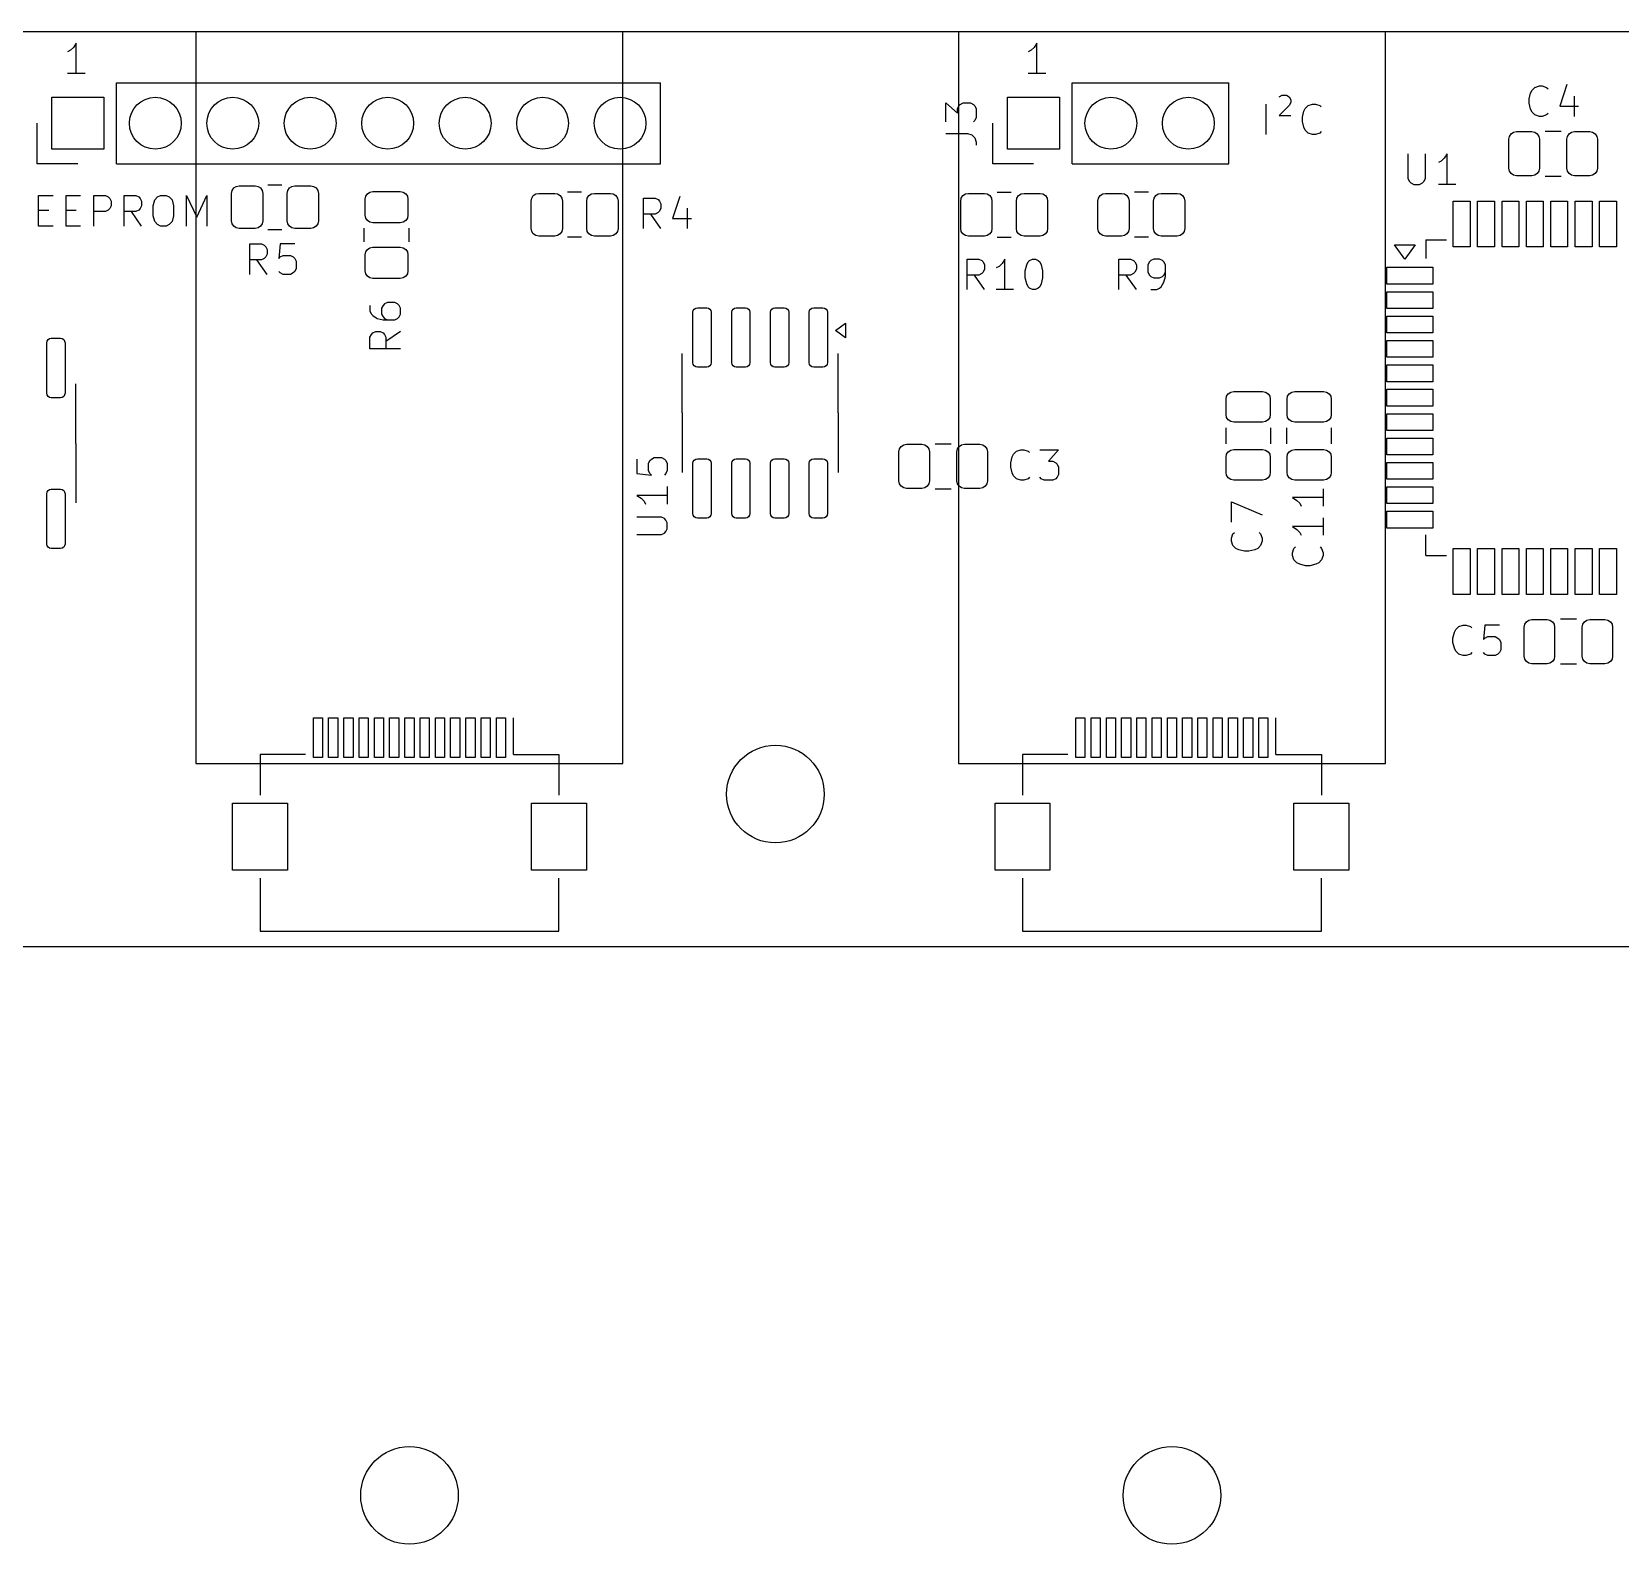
# Model space of a CAD drawing. Header units: millimetres. Extents: x 0 to 485, y -84 to 360.
# Drawn here: x 166.6 to 218.7, y 182.4 to 232 of the extents above; entities that cross this region are included whole.
import ezdxf

# ---------------------------------------------------------------- set-up
doc = ezdxf.new("R2010")
doc.units = ezdxf.units.MM
doc.layers.get('0').update_dxf_attribs({"lineweight": 25})
doc.layers.add('Import', color=16, linetype='Continuous', lineweight=25, true_color=0x800000)
doc.layers.add('Mounting Holes', color=9, linetype='Continuous', lineweight=25, true_color=0xc0c0c0)

msp = doc.modelspace()

# ---------------------------------------------------------------- linework, layer by layer
for p, q in [((186, 232), (172, 232)), ((172, 232), (172, 208)), ((186, 208), (186, 232)), ((211, 232), (197, 232)), ((197, 232), (197, 208)), ((211, 208), (211, 232)), ((172, 208), (186, 208)), ((197, 208), (211, 208))]:
    msp.add_line(p, q)
at = {"layer": 'Import', "flags": 128}
for points in [[(267, 232), (17, 232)], [(167.8844, 231.3921), (167.7892, 231.3445)], [(167.9796, 231.4873), (167.8844, 231.3921)], [(168.0749, 231.6302), (167.9796, 231.4873)], [(168.0749, 230.6302), (168.0749, 231.6302)], [(199.3844, 231.3921), (199.2892, 231.3445)], [(199.4796, 231.4873), (199.3844, 231.3921)], [(199.5749, 231.6302), (199.4796, 231.4873)], [(199.5749, 230.6302), (199.5749, 231.6302)], [(168.3606, 230.6302), (167.7892, 230.6302)], [(169.395, 230.33), (187.235, 230.33)], [(169.395, 227.67), (169.395, 230.33)], [(187.235, 227.67), (187.235, 230.33)], [(199.8606, 230.6302), (199.2892, 230.6302)], [(200.73, 230.33), (205.87, 230.33)], [(200.73, 227.67), (200.73, 230.33)], [(205.87, 227.67), (205.87, 230.33)], [(215.9048, 230.1776), (216.0476, 230.2252)], [(216.0476, 230.2252), (216.1429, 230.2252)], [(216.1429, 230.2252), (216.2857, 230.1776)], [(216.9524, 230.2728), (216.7143, 229.5585)], [(168.975, 228.15), (167.275, 228.15), (167.275, 229.85), (168.975, 229.85), (168.975, 228.15)], [(200.31, 228.15), (198.61, 228.15), (198.61, 229.85), (200.31, 229.85), (200.31, 228.15)], [(207.5153, 229.8683), (207.6106, 229.9159)], [(207.6106, 229.9159), (207.7534, 229.9159)], [(207.7534, 229.9159), (207.8487, 229.8683)], [(207.8487, 229.8683), (207.8963, 229.773)], [(207.8963, 229.773), (207.8963, 229.6778)], [(215.7143, 229.7966), (215.7619, 229.9871)], [(215.7143, 229.6538), (215.7143, 229.7966)], [(215.7619, 229.9871), (215.8095, 230.0823)], [(215.8095, 230.0823), (215.9048, 230.1776)], [(216.2857, 230.1776), (216.3333, 230.1299)], [(217.1905, 229.8918), (217.1905, 229.2252)], [(196.5848, 229.0476), (196.5848, 229.6667)], [(196.5848, 229.6667), (196.9658, 229.3333)], [(196.9658, 229.4762), (197.0134, 229.5714)], [(196.9658, 229.3333), (196.9658, 229.4762)], [(197.0134, 229.5714), (197.061, 229.619)], [(197.061, 229.619), (197.1562, 229.6667)], [(197.1562, 229.6667), (197.3943, 229.6667)], [(197.3943, 229.6667), (197.4896, 229.619)], [(197.4896, 229.619), (197.5372, 229.5714)], [(197.5372, 229.5714), (197.5848, 229.4762)], [(197.5848, 229.1905), (197.5372, 229.0952)], [(197.5848, 229.4762), (197.5848, 229.1905)], [(207.0868, 228.6302), (207.0868, 229.6302)], [(207.8487, 229.5826), (207.5153, 229.2492)], [(207.5153, 229.2492), (207.8963, 229.2492)], [(207.8963, 229.6778), (207.8487, 229.5826)], [(208.2773, 229.2016), (208.3249, 229.3921)], [(208.2773, 229.0588), (208.2773, 229.2016)], [(208.3249, 229.3921), (208.3725, 229.4873)], [(208.3725, 229.4873), (208.4677, 229.5826)], [(208.4677, 229.5826), (208.6106, 229.6302)], [(208.6106, 229.6302), (208.7058, 229.6302)], [(208.7058, 229.6302), (208.8487, 229.5826)], [(208.8487, 229.5826), (208.8963, 229.5349)], [(215.7619, 229.4633), (215.7143, 229.6538)], [(215.8095, 229.368), (215.7619, 229.4633)], [(215.9048, 229.2728), (215.8095, 229.368)], [(216.0476, 229.2252), (215.9048, 229.2728)], [(216.1429, 229.2252), (216.0476, 229.2252)], [(216.2857, 229.2728), (216.1429, 229.2252)], [(216.3333, 229.3204), (216.2857, 229.2728)], [(216.7143, 229.5585), (217.3333, 229.5585)], [(166.795, 227.67), (166.795, 229)], [(196.5848, 228.6667), (197.2991, 228.6667)], [(197.2991, 228.6667), (197.442, 228.619)], [(197.5372, 229.0952), (197.4896, 229.0476)], [(198.13, 227.67), (198.13, 229)], [(208.3249, 228.8683), (208.2773, 229.0588)], [(208.3725, 228.773), (208.3249, 228.8683)], [(208.4677, 228.6778), (208.3725, 228.773)], [(208.6106, 228.6302), (208.4677, 228.6778)], [(208.8487, 228.6778), (208.7058, 228.6302)], [(208.8963, 228.7254), (208.8487, 228.6778)], [(215.05, 228.475), (215.069, 228.5707), (215.1232, 228.6518), (215.2043, 228.706), (215.3, 228.725), (215.8, 228.725), (215.8957, 228.706), (215.9768, 228.6518), (216.031, 228.5707), (216.05, 228.475), (216.05, 227.525), (216.031, 227.4293), (215.9768, 227.3482), (215.8957, 227.294), (215.8, 227.275), (215.3, 227.275), (215.2043, 227.294), (215.1232, 227.3482), (215.069, 227.4293), (215.05, 227.525), (215.05, 228.475)], [(216.2387, 228.735), (216.7613, 228.735)], [(216.95, 228.475), (216.969, 228.5707), (217.0232, 228.6518), (217.1043, 228.706), (217.2, 228.725), (217.7, 228.725), (217.7957, 228.706), (217.8768, 228.6518), (217.931, 228.5707), (217.95, 228.475), (217.95, 227.525), (217.931, 227.4293), (217.8768, 227.3482), (217.7957, 227.294), (217.7, 227.275), (217.2, 227.275), (217.1043, 227.294), (217.0232, 227.3482), (216.969, 227.4293), (216.95, 227.525), (216.95, 228.475)], [(197.442, 228.619), (197.5372, 228.5238)], [(197.5372, 228.5238), (197.5848, 228.381)], [(197.5848, 228.381), (197.5848, 228.2857)], [(208.7058, 228.6302), (208.6106, 228.6302)], [(168.125, 227.67), (166.795, 227.67)], [(169.395, 227.67), (187.235, 227.67)], [(199.46, 227.67), (198.13, 227.67)], [(200.73, 227.67), (205.87, 227.67)], [(211.7381, 227.9952), (211.7381, 227.1857)], [(212.3095, 227.1857), (212.3095, 227.9952)], [(212.8333, 227.7571), (212.7381, 227.7095)], [(212.9286, 227.8523), (212.8333, 227.7571)], [(213.0238, 227.9952), (212.9286, 227.8523)], [(213.0238, 226.9952), (213.0238, 227.9952)], [(211.7381, 227.1857), (211.7857, 227.0904)], [(212.2619, 227.0904), (212.3095, 227.1857)], [(216.2387, 227.265), (216.7613, 227.265)], [(166.8368, 225.6302), (166.8368, 226.6302)], [(166.8368, 226.6302), (167.313, 226.6302)], [(167.7415, 225.6302), (167.7415, 226.6302)], [(167.7415, 226.6302), (168.2177, 226.6302)], [(168.6463, 225.6302), (168.6463, 226.6302)], [(168.6463, 226.6302), (169.0273, 226.6302)], [(169.0273, 226.6302), (169.1225, 226.5826)], [(169.1225, 226.5826), (169.1701, 226.5349)], [(169.6463, 225.6302), (169.6463, 226.6302)], [(169.6463, 226.6302), (170.0273, 226.6302)], [(170.0273, 226.6302), (170.1225, 226.5826)], [(170.1225, 226.5826), (170.1701, 226.5349)], [(170.6463, 226.4873), (170.7415, 226.5826)], [(170.7415, 226.5826), (170.8368, 226.6302)], [(170.8368, 226.6302), (171.0273, 226.6302)], [(171.0273, 226.6302), (171.1225, 226.5826)], [(171.1225, 226.5826), (171.2177, 226.4873)], [(171.6939, 225.6302), (171.6939, 226.6302)], [(171.6939, 226.6302), (172.0273, 225.9159)], [(172.0273, 225.9159), (172.3606, 226.6302)], [(172.3606, 226.6302), (172.3606, 225.6302)], [(173.1625, 226.7), (173.1815, 226.7957), (173.2357, 226.8768), (173.3168, 226.931), (173.4125, 226.95), (173.9375, 226.95), (174.0332, 226.931), (174.1143, 226.8768), (174.1685, 226.7957), (174.1875, 226.7), (174.1875, 225.8), (174.1685, 225.7043), (174.1143, 225.6232), (174.0332, 225.569), (173.9375, 225.55), (173.4125, 225.55), (173.3168, 225.569), (173.2357, 225.6232), (173.1815, 225.7043), (173.1625, 225.8), (173.1625, 226.7)], [(174.3604, 226.985), (174.8146, 226.985)], [(174.9875, 226.7), (175.0065, 226.7957), (175.0607, 226.8768), (175.1418, 226.931), (175.2375, 226.95), (175.7625, 226.95), (175.8582, 226.931), (175.9393, 226.8768), (175.9935, 226.7957), (176.0125, 226.7), (176.0125, 225.8), (175.9935, 225.7043), (175.9393, 225.6232), (175.8582, 225.569), (175.7625, 225.55), (175.2375, 225.55), (175.1418, 225.569), (175.0607, 225.6232), (175.0065, 225.7043), (174.9875, 225.8), (174.9875, 226.7)], [(177.8, 225.7375), (177.7043, 225.7565), (177.6232, 225.8107), (177.569, 225.8918), (177.55, 225.9875), (177.55, 226.5125), (177.569, 226.6082), (177.6232, 226.6893), (177.7043, 226.7435), (177.8, 226.7625), (178.7, 226.7625), (178.7957, 226.7435), (178.8768, 226.6893), (178.931, 226.6082), (178.95, 226.5125), (178.95, 225.9875), (178.931, 225.8918), (178.8768, 225.8107), (178.7957, 225.7565), (178.7, 225.7375), (177.8, 225.7375)], [(184.0125, 225.55), (183.9935, 225.4543), (183.9393, 225.3732), (183.8582, 225.319), (183.7625, 225.3), (183.2375, 225.3), (183.1418, 225.319), (183.0607, 225.3732), (183.0065, 225.4543), (182.9875, 225.55), (182.9875, 226.45), (183.0065, 226.5457), (183.0607, 226.6268), (183.1418, 226.681), (183.2375, 226.7), (183.7625, 226.7), (183.8582, 226.681), (183.9393, 226.6268), (183.9935, 226.5457), (184.0125, 226.45), (184.0125, 225.55)], [(184.6396, 226.735), (184.1854, 226.735)], [(185.8375, 225.55), (185.8185, 225.4543), (185.7643, 225.3732), (185.6832, 225.319), (185.5875, 225.3), (185.0625, 225.3), (184.9668, 225.319), (184.8857, 225.3732), (184.8315, 225.4543), (184.8125, 225.55), (184.8125, 226.45), (184.8315, 226.5457), (184.8857, 226.6268), (184.9668, 226.681), (185.0625, 226.7), (185.5875, 226.7), (185.6832, 226.681), (185.7643, 226.6268), (185.8185, 226.5457), (185.8375, 226.45), (185.8375, 225.55)], [(187.8649, 226.5928), (187.6268, 225.8785)], [(197.075, 226.45), (197.094, 226.5457), (197.1482, 226.6268), (197.2293, 226.681), (197.325, 226.7), (197.85, 226.7), (197.9457, 226.681), (198.0268, 226.6268), (198.081, 226.5457), (198.1, 226.45), (198.1, 225.55), (198.081, 225.4543), (198.0268, 225.3732), (197.9457, 225.319), (197.85, 225.3), (197.325, 225.3), (197.2293, 225.319), (197.1482, 225.3732), (197.094, 225.4543), (197.075, 225.55), (197.075, 226.45)], [(198.2729, 226.735), (198.7271, 226.735)], [(198.9, 226.45), (198.919, 226.5457), (198.9732, 226.6268), (199.0543, 226.681), (199.15, 226.7), (199.675, 226.7), (199.7707, 226.681), (199.8518, 226.6268), (199.906, 226.5457), (199.925, 226.45), (199.925, 225.55), (199.906, 225.4543), (199.8518, 225.3732), (199.7707, 225.319), (199.675, 225.3), (199.15, 225.3), (199.0543, 225.319), (198.9732, 225.3732), (198.919, 225.4543), (198.9, 225.55), (198.9, 226.45)], [(202.6, 225.55), (202.581, 225.4543), (202.5268, 225.3732), (202.4457, 225.319), (202.35, 225.3), (201.825, 225.3), (201.7293, 225.319), (201.6482, 225.3732), (201.594, 225.4543), (201.575, 225.55), (201.575, 226.45), (201.594, 226.5457), (201.6482, 226.6268), (201.7293, 226.681), (201.825, 226.7), (202.35, 226.7), (202.4457, 226.681), (202.5268, 226.6268), (202.581, 226.5457), (202.6, 226.45), (202.6, 225.55)], [(203.2271, 226.735), (202.7729, 226.735)], [(204.425, 225.55), (204.406, 225.4543), (204.3518, 225.3732), (204.2707, 225.319), (204.175, 225.3), (203.65, 225.3), (203.5543, 225.319), (203.4732, 225.3732), (203.419, 225.4543), (203.4, 225.55), (203.4, 226.45), (203.419, 226.5457), (203.4732, 226.6268), (203.5543, 226.681), (203.65, 226.7), (204.175, 226.7), (204.2707, 226.681), (204.3518, 226.6268), (204.406, 226.5457), (204.425, 226.45), (204.425, 225.55)], [(211.7857, 227.0904), (211.8333, 227.0428)], [(211.8333, 227.0428), (211.9286, 226.9952)], [(211.9286, 226.9952), (212.119, 226.9952)], [(212.119, 226.9952), (212.2143, 227.0428)], [(212.2143, 227.0428), (212.2619, 227.0904)], [(213.3095, 226.9952), (212.7381, 226.9952)], [(166.8368, 226.154), (167.1701, 226.154)], [(167.7415, 226.154), (168.0749, 226.154)], [(169.0273, 226.1064), (168.6463, 226.1064)], [(169.1225, 226.154), (169.0273, 226.1064)], [(169.1701, 226.2016), (169.1225, 226.154)], [(169.1701, 226.5349), (169.2177, 226.4397)], [(169.2177, 226.2968), (169.1701, 226.2016)], [(169.2177, 226.4397), (169.2177, 226.2968)], [(170.0273, 226.1064), (169.6463, 226.1064)], [(170.2177, 225.6302), (169.8844, 226.1064)], [(170.1225, 226.154), (170.0273, 226.1064)], [(170.1701, 226.2016), (170.1225, 226.154)], [(170.1701, 226.5349), (170.2177, 226.4397)], [(170.2177, 226.2968), (170.1701, 226.2016)], [(170.2177, 226.4397), (170.2177, 226.2968)], [(170.5987, 226.2968), (170.6463, 226.4873)], [(170.5987, 225.9635), (170.5987, 226.2968)], [(171.2177, 226.4873), (171.2653, 226.2968)], [(171.2653, 226.2968), (171.2653, 225.9635)], [(186.6744, 225.5452), (186.6744, 226.5452)], [(186.6744, 226.5452), (187.0554, 226.5452)], [(187.0554, 226.5452), (187.1506, 226.4976)], [(187.1506, 226.069), (187.0554, 226.0214)], [(187.1506, 226.4976), (187.1982, 226.4499)], [(187.1982, 226.1166), (187.1506, 226.069)], [(187.1982, 226.4499), (187.2458, 226.3547)], [(187.2458, 226.2118), (187.1982, 226.1166)], [(187.2458, 226.3547), (187.2458, 226.2118)], [(188.103, 226.2118), (188.103, 225.5452)], [(213.775, 224.95), (213.225, 224.95), (213.225, 226.45), (213.775, 226.45), (213.775, 224.95)], [(214.575, 224.95), (214.025, 224.95), (214.025, 226.45), (214.575, 226.45), (214.575, 224.95)], [(215.375, 224.95), (214.825, 224.95), (214.825, 226.45), (215.375, 226.45), (215.375, 224.95)], [(216.175, 224.95), (215.625, 224.95), (215.625, 226.45), (216.175, 226.45), (216.175, 224.95)], [(216.975, 224.95), (216.425, 224.95), (216.425, 226.45), (216.975, 226.45), (216.975, 224.95)], [(217.775, 224.95), (217.225, 224.95), (217.225, 226.45), (217.775, 226.45), (217.775, 224.95)], [(218.575, 224.95), (218.025, 224.95), (218.025, 226.45), (218.575, 226.45), (218.575, 224.95)], [(167.313, 225.6302), (166.8368, 225.6302)], [(168.2177, 225.6302), (167.7415, 225.6302)], [(170.6463, 225.773), (170.5987, 225.9635)], [(170.7415, 225.6778), (170.6463, 225.773)], [(170.8368, 225.6302), (170.7415, 225.6778)], [(171.0273, 225.6302), (170.8368, 225.6302)], [(171.1225, 225.6778), (171.0273, 225.6302)], [(171.2177, 225.773), (171.1225, 225.6778)], [(171.2653, 225.9635), (171.2177, 225.773)], [(177.515, 225.1104), (177.515, 225.5646)], [(178.985, 225.1104), (178.985, 225.5646)], [(187.0554, 226.0214), (186.6744, 226.0214)], [(187.2458, 225.5452), (186.9125, 226.0214)], [(187.6268, 225.8785), (188.2458, 225.8785)], [(173.7619, 224.0452), (173.7619, 225.0452)], [(173.7619, 225.0452), (174.1429, 225.0452)], [(174.1429, 225.0452), (174.2381, 224.9976)], [(174.3604, 225.515), (174.8146, 225.515)], [(174.7619, 225.0452), (174.7143, 224.569)], [(175.2381, 225.0452), (174.7619, 225.0452)], [(184.6396, 225.265), (184.1854, 225.265)], [(198.2729, 225.265), (198.7271, 225.265)], [(203.2271, 225.265), (202.7729, 225.265)], [(211.64, 224.54), (211.3, 225.01), (211.98, 225.01), (211.64, 224.54)], [(212.325, 225.175), (212.325, 224.56)], [(212.325, 225.175), (213, 225.175)], [(174.1429, 224.5214), (173.7619, 224.5214)], [(174.3333, 224.0452), (174, 224.5214)], [(174.2381, 224.569), (174.1429, 224.5214)], [(174.2381, 224.9976), (174.2857, 224.9499)], [(174.2857, 224.6166), (174.2381, 224.569)], [(174.2857, 224.9499), (174.3333, 224.8547)], [(174.3333, 224.7118), (174.2857, 224.6166)], [(174.3333, 224.8547), (174.3333, 224.7118)], [(174.7143, 224.569), (174.7619, 224.6166)], [(174.7619, 224.6166), (174.8571, 224.6642)], [(174.8571, 224.6642), (175.0952, 224.6642)], [(175.0952, 224.6642), (175.1905, 224.6166)], [(175.1905, 224.6166), (175.2381, 224.569)], [(175.2381, 224.569), (175.2857, 224.4738)], [(177.8, 223.9125), (177.7043, 223.9315), (177.6232, 223.9857), (177.569, 224.0668), (177.55, 224.1625), (177.55, 224.6875), (177.569, 224.7832), (177.6232, 224.8643), (177.7043, 224.9185), (177.8, 224.9375), (178.7, 224.9375), (178.7957, 224.9185), (178.8768, 224.8643), (178.931, 224.7832), (178.95, 224.6875), (178.95, 224.1625), (178.931, 224.0668), (178.8768, 223.9857), (178.7957, 223.9315), (178.7, 223.9125), (177.8, 223.9125)], [(197.2857, 223.5452), (197.2857, 224.5452)], [(197.2857, 224.5452), (197.6667, 224.5452)], [(197.6667, 224.5452), (197.7619, 224.4976)], [(197.7619, 224.4976), (197.8095, 224.4499)], [(198.5238, 224.5452), (198.4286, 224.4023)], [(198.5238, 223.5452), (198.5238, 224.5452)], [(199.2857, 224.4499), (199.3333, 224.4976)], [(199.3333, 224.4976), (199.4286, 224.5452)], [(199.4286, 224.5452), (199.5238, 224.5452)], [(199.5238, 224.5452), (199.619, 224.4976)], [(199.619, 224.4976), (199.6667, 224.4499)], [(202.2619, 223.5452), (202.2619, 224.5452)], [(202.2619, 224.5452), (202.6429, 224.5452)], [(202.6429, 224.5452), (202.7381, 224.4976)], [(202.7381, 224.4976), (202.7857, 224.4499)], [(203.3095, 224.4976), (203.2619, 224.4499)], [(203.4048, 224.5452), (203.3095, 224.4976)], [(203.5952, 224.5452), (203.4048, 224.5452)], [(203.6905, 224.4976), (203.5952, 224.5452)], [(203.7381, 224.4499), (203.6905, 224.4976)], [(174.7619, 224.0928), (174.7143, 224.1404)], [(174.8571, 224.0452), (174.7619, 224.0928)], [(175.0952, 224.0452), (174.8571, 224.0452)], [(175.1905, 224.0928), (175.0952, 224.0452)], [(175.2381, 224.1404), (175.1905, 224.0928)], [(175.2857, 224.2357), (175.2381, 224.1404)], [(175.2857, 224.4738), (175.2857, 224.2357)], [(197.6667, 224.0214), (197.2857, 224.0214)], [(197.8571, 223.5452), (197.5238, 224.0214)], [(197.7619, 224.069), (197.6667, 224.0214)], [(197.8095, 224.1166), (197.7619, 224.069)], [(197.8095, 224.4499), (197.8571, 224.3547)], [(197.8571, 224.2118), (197.8095, 224.1166)], [(197.8571, 224.3547), (197.8571, 224.2118)], [(198.3333, 224.3071), (198.2381, 224.2595)], [(198.4286, 224.4023), (198.3333, 224.3071)], [(199.1905, 224.1642), (199.2381, 224.3547)], [(199.1905, 223.9261), (199.1905, 224.1642)], [(199.2381, 224.3547), (199.2857, 224.4499)], [(199.6667, 224.4499), (199.7143, 224.3547)], [(199.7143, 224.3547), (199.7619, 224.1642)], [(199.7619, 224.1642), (199.7619, 223.9261)], [(202.6429, 224.0214), (202.2619, 224.0214)], [(202.8333, 223.5452), (202.5, 224.0214)], [(202.7381, 224.069), (202.6429, 224.0214)], [(202.7857, 224.1166), (202.7381, 224.069)], [(202.7857, 224.4499), (202.8333, 224.3547)], [(202.8333, 224.2118), (202.7857, 224.1166)], [(202.8333, 224.3547), (202.8333, 224.2118)], [(203.2619, 224.4499), (203.2143, 224.3547)], [(203.2143, 224.3547), (203.2143, 224.1166)], [(203.2143, 224.1166), (203.2619, 224.0214)], [(203.2619, 224.0214), (203.3095, 223.9738)], [(203.3095, 223.9738), (203.4048, 223.9261)], [(203.5952, 223.9261), (203.6905, 223.9738)], [(203.6905, 223.9738), (203.7381, 224.0214)], [(203.7857, 224.3547), (203.7381, 224.4499)], [(203.7381, 224.0214), (203.7857, 224.1166)], [(203.7381, 223.7833), (203.7857, 223.9738)], [(203.7857, 223.9738), (203.7857, 224.3547)], [(211.05, 223.725), (211.05, 224.275), (212.55, 224.275), (212.55, 223.725), (211.05, 223.725)], [(198.8095, 223.5452), (198.2381, 223.5452)], [(199.2381, 223.7357), (199.1905, 223.9261)], [(199.2857, 223.6404), (199.2381, 223.7357)], [(199.3333, 223.5928), (199.2857, 223.6404)], [(199.4286, 223.5452), (199.3333, 223.5928)], [(199.5238, 223.5452), (199.4286, 223.5452)], [(199.619, 223.5928), (199.5238, 223.5452)], [(199.6667, 223.6404), (199.619, 223.5928)], [(199.7143, 223.7357), (199.6667, 223.6404)], [(199.7619, 223.9261), (199.7143, 223.7357)], [(203.3095, 223.5452), (203.5, 223.5452)], [(203.4048, 223.9261), (203.5952, 223.9261)], [(203.5, 223.5452), (203.5952, 223.5928)], [(203.5952, 223.5928), (203.6429, 223.6404)], [(203.6429, 223.6404), (203.7381, 223.7833)], [(211.05, 222.925), (211.05, 223.475), (212.55, 223.475), (212.55, 222.925), (211.05, 222.925)], [(177.7048, 223.028), (177.7048, 222.8375)], [(178.1334, 223.028), (178.0858, 222.9327)], [(178.0858, 222.9327), (178.0858, 222.7423)], [(178.181, 223.0756), (178.1334, 223.028)], [(178.2762, 223.1232), (178.181, 223.0756)], [(178.5143, 223.1232), (178.2762, 223.1232)], [(178.6096, 223.0756), (178.5143, 223.1232)], [(178.6572, 223.028), (178.6096, 223.0756)], [(178.7048, 222.9327), (178.6572, 223.028)], [(178.7048, 222.7423), (178.7048, 222.9327)], [(188.745, 222.95), (188.8024, 222.9386), (188.8511, 222.9061), (188.8836, 222.8574), (188.895, 222.8), (188.895, 221.15), (188.8836, 221.0926), (188.8511, 221.0439), (188.8024, 221.0114), (188.745, 221), (188.445, 221), (188.3876, 221.0114), (188.3389, 221.0439), (188.3064, 221.0926), (188.295, 221.15), (188.295, 222.8), (188.3064, 222.8574), (188.3389, 222.9061), (188.3876, 222.9386), (188.445, 222.95), (188.745, 222.95)], [(190.015, 222.95), (190.0724, 222.9386), (190.1211, 222.9061), (190.1536, 222.8574), (190.165, 222.8), (190.165, 221.15), (190.1536, 221.0926), (190.1211, 221.0439), (190.0724, 221.0114), (190.015, 221), (189.715, 221), (189.6576, 221.0114), (189.6089, 221.0439), (189.5764, 221.0926), (189.565, 221.15), (189.565, 222.8), (189.5764, 222.8574), (189.6089, 222.9061), (189.6576, 222.9386), (189.715, 222.95), (190.015, 222.95)], [(191.285, 222.95), (191.3424, 222.9386), (191.3911, 222.9061), (191.4236, 222.8574), (191.435, 222.8), (191.435, 221.15), (191.4236, 221.0926), (191.3911, 221.0439), (191.3424, 221.0114), (191.285, 221), (190.985, 221), (190.9276, 221.0114), (190.8789, 221.0439), (190.8464, 221.0926), (190.835, 221.15), (190.835, 222.8), (190.8464, 222.8574), (190.8789, 222.9061), (190.9276, 222.9386), (190.985, 222.95), (191.285, 222.95)], [(192.555, 222.95), (192.6124, 222.9386), (192.6611, 222.9061), (192.6936, 222.8574), (192.705, 222.8), (192.705, 221.15), (192.6936, 221.0926), (192.6611, 221.0439), (192.6124, 221.0114), (192.555, 221), (192.255, 221), (192.1976, 221.0114), (192.1489, 221.0439), (192.1164, 221.0926), (192.105, 221.15), (192.105, 222.8), (192.1164, 222.8574), (192.1489, 222.9061), (192.1976, 222.9386), (192.255, 222.95), (192.555, 222.95)], [(177.7048, 222.8375), (177.7524, 222.7423)], [(177.7524, 222.7423), (177.8001, 222.6946)], [(177.8001, 222.6946), (177.9429, 222.5994)], [(177.9429, 222.5994), (178.1334, 222.5518)], [(178.0858, 222.7423), (178.1334, 222.647)], [(178.1334, 222.647), (178.181, 222.5994)], [(178.1334, 222.5518), (178.5143, 222.5518)], [(178.181, 222.5994), (178.2762, 222.5518)], [(178.5143, 222.5518), (178.6096, 222.5994)], [(178.6096, 222.5994), (178.6572, 222.647)], [(178.6572, 222.647), (178.7048, 222.7423)], [(193.295, 221.96), (192.965, 222.2), (193.295, 222.44), (193.295, 221.96)], [(211.05, 222.125), (211.05, 222.675), (212.55, 222.675), (212.55, 222.125), (211.05, 222.125)], [(167.255, 220), (167.1976, 220.0114), (167.1489, 220.0439), (167.1164, 220.0926), (167.105, 220.15), (167.105, 221.8), (167.1164, 221.8574), (167.1489, 221.9061), (167.1976, 221.9386), (167.255, 221.95), (167.555, 221.95), (167.6124, 221.9386), (167.6611, 221.9061), (167.6936, 221.8574), (167.705, 221.8), (167.705, 220.15), (167.6936, 220.0926), (167.6611, 220.0439), (167.6124, 220.0114), (167.555, 220), (167.255, 220)], [(177.7048, 221.9804), (177.7524, 222.0756)], [(177.7048, 221.5994), (177.7048, 221.9804)], [(177.7524, 222.0756), (177.8001, 222.1232)], [(177.8001, 222.1232), (177.8953, 222.1708)], [(177.8953, 222.1708), (178.0382, 222.1708)], [(178.0382, 222.1708), (178.1334, 222.1232)], [(178.1334, 222.1232), (178.181, 222.0756)], [(178.181, 222.0756), (178.2286, 221.9804)], [(178.7048, 222.1708), (178.2286, 221.8375)], [(178.2286, 221.9804), (178.2286, 221.5994)], [(178.7048, 221.5994), (177.7048, 221.5994)], [(187.94, 219.5), (187.94, 221.45)], [(193.06, 219.5), (193.06, 221.45)], [(211.05, 221.325), (211.05, 221.875), (212.55, 221.875), (212.55, 221.325), (211.05, 221.325)], [(211.05, 220.525), (211.05, 221.075), (212.55, 221.075), (212.55, 220.525), (211.05, 220.525)], [(168.06, 218.5), (168.06, 220.45)], [(206.975, 220.2), (207.0707, 220.181), (207.1518, 220.1268), (207.206, 220.0457), (207.225, 219.95), (207.225, 219.45), (207.206, 219.3543), (207.1518, 219.2732), (207.0707, 219.219), (206.975, 219.2), (206.025, 219.2), (205.9293, 219.219), (205.8482, 219.2732), (205.794, 219.3543), (205.775, 219.45), (205.775, 219.95), (205.794, 220.0457), (205.8482, 220.1268), (205.9293, 220.181), (206.025, 220.2), (206.975, 220.2)], [(208.025, 219.2), (207.9293, 219.219), (207.8482, 219.2732), (207.794, 219.3543), (207.775, 219.45), (207.775, 219.95), (207.794, 220.0457), (207.8482, 220.1268), (207.9293, 220.181), (208.025, 220.2), (208.975, 220.2), (209.0707, 220.181), (209.1518, 220.1268), (209.206, 220.0457), (209.225, 219.95), (209.225, 219.45), (209.206, 219.3543), (209.1518, 219.2732), (209.0707, 219.219), (208.975, 219.2), (208.025, 219.2)], [(211.05, 219.725), (211.05, 220.275), (212.55, 220.275), (212.55, 219.725), (211.05, 219.725)], [(187.94, 219.5), (187.94, 217.55)], [(193.06, 219.5), (193.06, 217.55)], [(211.05, 218.925), (211.05, 219.475), (212.55, 219.475), (212.55, 218.925), (211.05, 218.925)], [(205.765, 219.0113), (205.765, 218.4887)], [(207.235, 219.0113), (207.235, 218.4887)], [(207.765, 218.4887), (207.765, 219.0113)], [(209.235, 218.4887), (209.235, 219.0113)], [(168.06, 218.5), (168.06, 216.55)], [(195.05, 218.225), (195.069, 218.3207), (195.1232, 218.4018), (195.2043, 218.456), (195.3, 218.475), (195.8, 218.475), (195.8957, 218.456), (195.9768, 218.4018), (196.031, 218.3207), (196.05, 218.225), (196.05, 217.275), (196.031, 217.1793), (195.9768, 217.0982), (195.8957, 217.044), (195.8, 217.025), (195.3, 217.025), (195.2043, 217.044), (195.1232, 217.0982), (195.069, 217.1793), (195.05, 217.275), (195.05, 218.225)], [(196.2387, 218.485), (196.7613, 218.485)], [(196.95, 218.225), (196.969, 218.3207), (197.0232, 218.4018), (197.1043, 218.456), (197.2, 218.475), (197.7, 218.475), (197.7957, 218.456), (197.8768, 218.4018), (197.931, 218.3207), (197.95, 218.225), (197.95, 217.275), (197.931, 217.1793), (197.8768, 217.0982), (197.7957, 217.044), (197.7, 217.025), (197.2, 217.025), (197.1043, 217.044), (197.0232, 217.0982), (196.969, 217.1793), (196.95, 217.275), (196.95, 218.225)], [(198.8095, 218.1523), (198.9048, 218.2476)], [(198.9048, 218.2476), (199.0476, 218.2952)], [(199.0476, 218.2952), (199.1429, 218.2952)], [(199.1429, 218.2952), (199.2857, 218.2476)], [(199.2857, 218.2476), (199.3333, 218.1999)], [(199.6667, 218.2952), (200.2857, 218.2952)], [(200.2857, 218.2952), (199.9524, 217.9142)], [(206.975, 218.3), (207.0707, 218.281), (207.1518, 218.2268), (207.206, 218.1457), (207.225, 218.05), (207.225, 217.55), (207.206, 217.4543), (207.1518, 217.3732), (207.0707, 217.319), (206.975, 217.3), (206.025, 217.3), (205.9293, 217.319), (205.8482, 217.3732), (205.794, 217.4543), (205.775, 217.55), (205.775, 218.05), (205.794, 218.1457), (205.8482, 218.2268), (205.9293, 218.281), (206.025, 218.3), (206.975, 218.3)], [(208.025, 217.3), (207.9293, 217.319), (207.8482, 217.3732), (207.794, 217.4543), (207.775, 217.55), (207.775, 218.05), (207.794, 218.1457), (207.8482, 218.2268), (207.9293, 218.281), (208.025, 218.3), (208.975, 218.3), (209.0707, 218.281), (209.1518, 218.2268), (209.206, 218.1457), (209.225, 218.05), (209.225, 217.55), (209.206, 217.4543), (209.1518, 217.3732), (209.0707, 217.319), (208.975, 217.3), (208.025, 217.3)], [(211.05, 218.125), (211.05, 218.675), (212.55, 218.675), (212.55, 218.125), (211.05, 218.125)], [(186.4548, 217.9881), (186.4548, 217.5119)], [(186.8358, 217.8452), (186.8834, 217.9405)], [(186.8358, 217.6071), (186.8358, 217.8452)], [(186.8834, 217.9405), (186.931, 217.9881)], [(186.931, 217.9881), (187.0262, 218.0357)], [(187.0262, 218.0357), (187.2643, 218.0357)], [(187.2643, 218.0357), (187.3596, 217.9881)], [(187.3596, 217.9881), (187.4072, 217.9405)], [(187.4072, 217.9405), (187.4548, 217.8452)], [(187.4548, 217.8452), (187.4548, 217.6071)], [(188.745, 218), (188.8024, 217.9886), (188.8511, 217.9561), (188.8836, 217.9074), (188.895, 217.85), (188.895, 216.2), (188.8836, 216.1426), (188.8511, 216.0939), (188.8024, 216.0614), (188.745, 216.05), (188.445, 216.05), (188.3876, 216.0614), (188.3389, 216.0939), (188.3064, 216.1426), (188.295, 216.2), (188.295, 217.85), (188.3064, 217.9074), (188.3389, 217.9561), (188.3876, 217.9886), (188.445, 218), (188.745, 218)], [(190.015, 218), (190.0724, 217.9886), (190.1211, 217.9561), (190.1536, 217.9074), (190.165, 217.85), (190.165, 216.2), (190.1536, 216.1426), (190.1211, 216.0939), (190.0724, 216.0614), (190.015, 216.05), (189.715, 216.05), (189.6576, 216.0614), (189.6089, 216.0939), (189.5764, 216.1426), (189.565, 216.2), (189.565, 217.85), (189.5764, 217.9074), (189.6089, 217.9561), (189.6576, 217.9886), (189.715, 218), (190.015, 218)], [(191.285, 218), (191.3424, 217.9886), (191.3911, 217.9561), (191.4236, 217.9074), (191.435, 217.85), (191.435, 216.2), (191.4236, 216.1426), (191.3911, 216.0939), (191.3424, 216.0614), (191.285, 216.05), (190.985, 216.05), (190.9276, 216.0614), (190.8789, 216.0939), (190.8464, 216.1426), (190.835, 216.2), (190.835, 217.85), (190.8464, 217.9074), (190.8789, 217.9561), (190.9276, 217.9886), (190.985, 218), (191.285, 218)], [(192.555, 218), (192.6124, 217.9886), (192.6611, 217.9561), (192.6936, 217.9074), (192.705, 217.85), (192.705, 216.2), (192.6936, 216.1426), (192.6611, 216.0939), (192.6124, 216.0614), (192.555, 216.05), (192.255, 216.05), (192.1976, 216.0614), (192.1489, 216.0939), (192.1164, 216.1426), (192.105, 216.2), (192.105, 217.85), (192.1164, 217.9074), (192.1489, 217.9561), (192.1976, 217.9886), (192.255, 218), (192.555, 218)], [(198.7143, 217.8666), (198.7619, 218.0571)], [(198.7143, 217.7238), (198.7143, 217.8666)], [(198.7619, 217.5333), (198.7143, 217.7238)], [(198.7619, 218.0571), (198.8095, 218.1523)], [(199.9524, 217.9142), (200.0952, 217.9142)], [(200.0952, 217.9142), (200.1905, 217.8666)], [(200.1905, 217.8666), (200.2381, 217.819)], [(200.2381, 217.819), (200.2857, 217.7238)], [(200.2857, 217.7238), (200.2857, 217.4857)], [(211.05, 217.325), (211.05, 217.875), (212.55, 217.875), (212.55, 217.325), (211.05, 217.325)], [(186.4548, 217.5119), (186.931, 217.4643)], [(186.8834, 217.5119), (186.8358, 217.6071)], [(186.931, 217.4643), (186.8834, 217.5119)], [(187.4072, 217.5119), (187.3596, 217.4643)], [(187.4548, 217.6071), (187.4072, 217.5119)], [(198.8095, 217.438), (198.7619, 217.5333)], [(198.9048, 217.3428), (198.8095, 217.438)], [(199.0476, 217.2952), (198.9048, 217.3428)], [(199.1429, 217.2952), (199.0476, 217.2952)], [(199.2857, 217.3428), (199.1429, 217.2952)], [(199.3333, 217.3904), (199.2857, 217.3428)], [(199.7143, 217.3428), (199.6667, 217.3904)], [(199.8095, 217.2952), (199.7143, 217.3428)], [(200.0952, 217.2952), (199.8095, 217.2952)], [(200.1905, 217.3428), (200.0952, 217.2952)], [(200.2381, 217.3904), (200.1905, 217.3428)], [(200.2857, 217.4857), (200.2381, 217.3904)], [(167.255, 215.05), (167.1976, 215.0614), (167.1489, 215.0939), (167.1164, 215.1426), (167.105, 215.2), (167.105, 216.85), (167.1164, 216.9074), (167.1489, 216.9561), (167.1976, 216.9886), (167.255, 217), (167.555, 217), (167.6124, 216.9886), (167.6611, 216.9561), (167.6936, 216.9074), (167.705, 216.85), (167.705, 215.2), (167.6936, 215.1426), (167.6611, 215.0939), (167.6124, 215.0614), (167.555, 215.05), (167.255, 215.05)], [(187.4548, 216.7976), (186.4548, 216.7976)], [(186.4548, 216.7976), (186.5977, 216.7024)], [(186.5977, 216.7024), (186.6929, 216.6071)], [(187.4548, 217.0833), (187.4548, 216.5119)], [(196.2387, 217.015), (196.7613, 217.015)], [(208.9548, 216.7262), (207.9548, 216.7262)], [(207.9548, 216.7262), (208.0977, 216.631)], [(208.9548, 217.0119), (208.9548, 216.4405)], [(211.05, 216.525), (211.05, 217.075), (212.55, 217.075), (212.55, 216.525), (211.05, 216.525)], [(186.6929, 216.6071), (186.7405, 216.5119)], [(205.9548, 215.9167), (205.9548, 216.5833)], [(205.9548, 216.5833), (206.9548, 216.1548)], [(208.0977, 216.631), (208.1929, 216.5357)], [(208.1929, 216.5357), (208.2405, 216.4405)], [(211.05, 215.725), (211.05, 216.275), (212.55, 216.275), (212.55, 215.725), (211.05, 215.725)], [(187.2643, 216.0833), (186.4548, 216.0833)], [(187.3596, 216.0357), (187.2643, 216.0833)], [(187.4072, 215.9881), (187.3596, 216.0357)], [(187.4548, 215.8929), (187.4072, 215.9881)], [(187.4072, 215.6071), (187.4548, 215.7024)], [(187.4548, 215.7024), (187.4548, 215.8929)], [(208.9548, 215.7738), (207.9548, 215.7738)], [(207.9548, 215.7738), (208.0977, 215.6786)], [(208.0977, 215.6786), (208.1929, 215.5833)], [(208.9548, 216.0595), (208.9548, 215.4881)], [(186.4548, 215.5119), (187.2643, 215.5119)], [(187.2643, 215.5119), (187.3596, 215.5595)], [(187.3596, 215.5595), (187.4072, 215.6071)], [(205.9548, 215.3929), (206.0024, 215.5357)], [(205.9548, 215.2976), (205.9548, 215.3929)], [(206.0024, 215.1548), (205.9548, 215.2976)], [(206.0024, 215.5357), (206.0501, 215.5833)], [(206.0977, 215.0595), (206.0024, 215.1548)], [(206.9072, 215.1548), (206.812, 215.0595)], [(206.8596, 215.5833), (206.9072, 215.5357)], [(206.9072, 215.5357), (206.9548, 215.3929)], [(206.9548, 215.2976), (206.9072, 215.1548)], [(206.9548, 215.3929), (206.9548, 215.2976)], [(208.1929, 215.5833), (208.2405, 215.4881)], [(212.325, 214.825), (212.325, 215.5)], [(206.1929, 215.0119), (206.0977, 215.0595)], [(206.3834, 214.9643), (206.1929, 215.0119)], [(206.5262, 214.9643), (206.3834, 214.9643)], [(206.7167, 215.0119), (206.5262, 214.9643)], [(206.812, 215.0595), (206.7167, 215.0119)], [(207.9548, 214.9167), (208.0024, 215.0595)], [(207.9548, 214.8214), (207.9548, 214.9167)], [(208.0024, 214.6786), (207.9548, 214.8214)], [(208.0024, 215.0595), (208.0501, 215.1071)], [(208.0977, 214.5833), (208.0024, 214.6786)], [(208.9072, 214.6786), (208.812, 214.5833)], [(208.8596, 215.1071), (208.9072, 215.0595)], [(208.9072, 215.0595), (208.9548, 214.9167)], [(208.9548, 214.8214), (208.9072, 214.6786)], [(208.9548, 214.9167), (208.9548, 214.8214)], [(212.325, 214.825), (213, 214.825)], [(213.775, 213.55), (213.225, 213.55), (213.225, 215.05), (213.775, 215.05), (213.775, 213.55)], [(214.575, 213.55), (214.025, 213.55), (214.025, 215.05), (214.575, 215.05), (214.575, 213.55)], [(215.375, 213.55), (214.825, 213.55), (214.825, 215.05), (215.375, 215.05), (215.375, 213.55)], [(216.175, 213.55), (215.625, 213.55), (215.625, 215.05), (216.175, 215.05), (216.175, 213.55)], [(216.975, 213.55), (216.425, 213.55), (216.425, 215.05), (216.975, 215.05), (216.975, 213.55)], [(217.775, 213.55), (217.225, 213.55), (217.225, 215.05), (217.775, 215.05), (217.775, 213.55)], [(218.575, 213.55), (218.025, 213.55), (218.025, 215.05), (218.575, 215.05), (218.575, 213.55)], [(208.1929, 214.5357), (208.0977, 214.5833)], [(208.3834, 214.4881), (208.1929, 214.5357)], [(208.5262, 214.4881), (208.3834, 214.4881)], [(208.7167, 214.5357), (208.5262, 214.4881)], [(208.812, 214.5833), (208.7167, 214.5357)], [(213.4048, 212.4976), (213.5476, 212.5452)], [(213.5476, 212.5452), (213.6429, 212.5452)], [(213.6429, 212.5452), (213.7857, 212.4976)], [(214.2619, 212.5452), (214.2143, 212.069)], [(214.7381, 212.5452), (214.2619, 212.5452)], [(216.55, 211.525), (216.531, 211.4293), (216.4768, 211.3482), (216.3957, 211.294), (216.3, 211.275), (215.8, 211.275), (215.7043, 211.294), (215.6232, 211.3482), (215.569, 211.4293), (215.55, 211.525), (215.55, 212.475), (215.569, 212.5707), (215.6232, 212.6518), (215.7043, 212.706), (215.8, 212.725), (216.3, 212.725), (216.3957, 212.706), (216.4768, 212.6518), (216.531, 212.5707), (216.55, 212.475), (216.55, 211.525)], [(217.2613, 212.735), (216.7387, 212.735)], [(218.45, 211.525), (218.431, 211.4293), (218.3768, 211.3482), (218.2957, 211.294), (218.2, 211.275), (217.7, 211.275), (217.6043, 211.294), (217.5232, 211.3482), (217.469, 211.4293), (217.45, 211.525), (217.45, 212.475), (217.469, 212.5707), (217.5232, 212.6518), (217.6043, 212.706), (217.7, 212.725), (218.2, 212.725), (218.2957, 212.706), (218.3768, 212.6518), (218.431, 212.5707), (218.45, 212.475), (218.45, 211.525)], [(213.2143, 212.1166), (213.2619, 212.3071)], [(213.2143, 211.9738), (213.2143, 212.1166)], [(213.2619, 212.3071), (213.3095, 212.4023)], [(213.3095, 212.4023), (213.4048, 212.4976)], [(213.7857, 212.4976), (213.8333, 212.4499)], [(214.2143, 212.069), (214.2619, 212.1166)], [(214.2619, 212.1166), (214.3571, 212.1642)], [(214.3571, 212.1642), (214.5952, 212.1642)], [(214.5952, 212.1642), (214.6905, 212.1166)], [(214.6905, 212.1166), (214.7381, 212.069)], [(214.7381, 212.069), (214.7857, 211.9738)], [(213.2619, 211.7833), (213.2143, 211.9738)], [(213.3095, 211.688), (213.2619, 211.7833)], [(213.4048, 211.5928), (213.3095, 211.688)], [(213.5476, 211.5452), (213.4048, 211.5928)], [(213.6429, 211.5452), (213.5476, 211.5452)], [(213.7857, 211.5928), (213.6429, 211.5452)], [(213.8333, 211.6404), (213.7857, 211.5928)], [(214.2619, 211.5928), (214.2143, 211.6404)], [(214.3571, 211.5452), (214.2619, 211.5928)], [(214.5952, 211.5452), (214.3571, 211.5452)], [(214.6905, 211.5928), (214.5952, 211.5452)], [(214.7381, 211.6404), (214.6905, 211.5928)], [(214.7857, 211.7357), (214.7381, 211.6404)], [(214.7857, 211.9738), (214.7857, 211.7357)], [(217.2613, 211.265), (216.7387, 211.265)], [(175.85, 208.2), (175.85, 209.5), (176.15, 209.5), (176.15, 208.2), (175.85, 208.2)], [(176.35, 208.2), (176.35, 209.5), (176.65, 209.5), (176.65, 208.2), (176.35, 208.2)], [(176.85, 208.2), (176.85, 209.5), (177.15, 209.5), (177.15, 208.2), (176.85, 208.2)], [(177.35, 208.2), (177.35, 209.5), (177.65, 209.5), (177.65, 208.2), (177.35, 208.2)], [(177.85, 208.2), (177.85, 209.5), (178.15, 209.5), (178.15, 208.2), (177.85, 208.2)], [(178.35, 208.2), (178.35, 209.5), (178.65, 209.5), (178.65, 208.2), (178.35, 208.2)], [(178.85, 208.2), (178.85, 209.5), (179.15, 209.5), (179.15, 208.2), (178.85, 208.2)], [(179.35, 208.2), (179.35, 209.5), (179.65, 209.5), (179.65, 208.2), (179.35, 208.2)], [(179.85, 208.2), (179.85, 209.5), (180.15, 209.5), (180.15, 208.2), (179.85, 208.2)], [(180.35, 208.2), (180.35, 209.5), (180.65, 209.5), (180.65, 208.2), (180.35, 208.2)], [(180.85, 208.2), (180.85, 209.5), (181.15, 209.5), (181.15, 208.2), (180.85, 208.2)], [(181.35, 208.2), (181.35, 209.5), (181.65, 209.5), (181.65, 208.2), (181.35, 208.2)], [(181.85, 208.2), (181.85, 209.5), (182.15, 209.5), (182.15, 208.2), (181.85, 208.2)], [(182.41, 208.3), (182.41, 209.5)], [(200.85, 208.2), (200.85, 209.5), (201.15, 209.5), (201.15, 208.2), (200.85, 208.2)], [(201.35, 208.2), (201.35, 209.5), (201.65, 209.5), (201.65, 208.2), (201.35, 208.2)], [(201.85, 208.2), (201.85, 209.5), (202.15, 209.5), (202.15, 208.2), (201.85, 208.2)], [(202.35, 208.2), (202.35, 209.5), (202.65, 209.5), (202.65, 208.2), (202.35, 208.2)], [(202.85, 208.2), (202.85, 209.5), (203.15, 209.5), (203.15, 208.2), (202.85, 208.2)], [(203.35, 208.2), (203.35, 209.5), (203.65, 209.5), (203.65, 208.2), (203.35, 208.2)], [(203.85, 208.2), (203.85, 209.5), (204.15, 209.5), (204.15, 208.2), (203.85, 208.2)], [(204.35, 208.2), (204.35, 209.5), (204.65, 209.5), (204.65, 208.2), (204.35, 208.2)], [(204.85, 208.2), (204.85, 209.5), (205.15, 209.5), (205.15, 208.2), (204.85, 208.2)], [(205.35, 208.2), (205.35, 209.5), (205.65, 209.5), (205.65, 208.2), (205.35, 208.2)], [(205.85, 208.2), (205.85, 209.5), (206.15, 209.5), (206.15, 208.2), (205.85, 208.2)], [(206.35, 208.2), (206.35, 209.5), (206.65, 209.5), (206.65, 208.2), (206.35, 208.2)], [(206.85, 208.2), (206.85, 209.5), (207.15, 209.5), (207.15, 208.2), (206.85, 208.2)], [(207.41, 208.3), (207.41, 209.5)], [(174.1, 208.3), (174.1, 206.96)], [(175.59, 208.3), (174.1, 208.3)], [(182.41, 208.3), (183.9, 208.3)], [(183.9, 208.3), (183.9, 206.96)], [(199.1, 208.3), (199.1, 206.96)], [(200.59, 208.3), (199.1, 208.3)], [(207.41, 208.3), (208.9, 208.3)], [(208.9, 208.3), (208.9, 206.96)], [(173.2, 204.5), (173.2, 206.7), (175, 206.7), (175, 204.5), (173.2, 204.5)], [(183, 204.5), (183, 206.7), (184.8, 206.7), (184.8, 204.5), (183, 204.5)], [(198.2, 204.5), (198.2, 206.7), (200, 206.7), (200, 204.5), (198.2, 204.5)], [(208, 204.5), (208, 206.7), (209.8, 206.7), (209.8, 204.5), (208, 204.5)], [(174.1, 204.24), (174.1, 202.5)], [(183.9, 202.5), (183.9, 204.24)], [(199.1, 204.24), (199.1, 202.5)], [(208.9, 202.5), (208.9, 204.24)], [(174.1, 202.5), (183.9, 202.5)], [(199.1, 202.5), (208.9, 202.5)], [(17, 202), (267, 202)]]:
    msp.add_lwpolyline(points, dxfattribs=at)
at = {"layer": 'Import'}
for centre, radius in [((170.665, 229), 0.85), ((173.205, 229), 0.85), ((175.745, 229), 0.85), ((178.285, 229), 0.85), ((180.825, 229), 0.85), ((183.365, 229), 0.85), ((185.905, 229), 0.85), ((202, 229), 0.85), ((204.54, 229), 0.85), ((191, 207), 1.6)]:
    msp.add_circle(centre, radius, dxfattribs=at)
at = {"layer": 'Mounting Holes'}
for centre in [(191, 207), (179, 184), (204, 184)]:
    msp.add_circle(centre, 1.6, dxfattribs=at)

doc.saveas('drawing.dxf')
